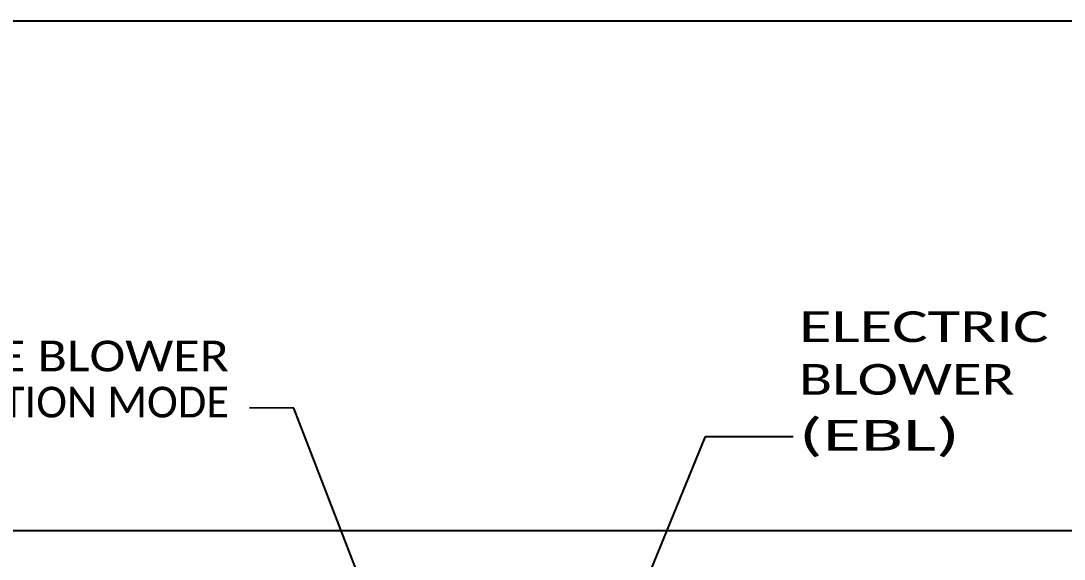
# Model space of a CAD drawing. Header units: millimetres. Extents: x 6781 to 13993, y -7973 to 4183.
# Drawn here: x 8142 to 9330, y -4383 to -3770 of the extents above; entities that cross this region are included whole.
import ezdxf
from ezdxf.enums import TextEntityAlignment as Align

# ---------------------------------------------------------------- set-up
doc = ezdxf.new("R2010")
doc.units = ezdxf.units.MM
doc.header["$LTSCALE"] = 307.34
doc.layers.get('0').update_dxf_attribs({"linetype": 'CONTINUOUS'})
doc.styles.get("Standard").update_dxf_attribs({"font": 'calibri.ttf'})
doc.dimstyles.get("Standard").update_dxf_attribs({"dimtxt": 35, "dimasz": 35, "dimexe": 1.5, "dimexo": 1, "dimtad": 1, "dimdsep": 46, "dimtxsty": 'Standard', "dimblk": '_FILLED', "dimblk1": '_FILLED', "dimblk2": '_FILLED', "dimcen": 0.09, "dimazin": 2, "dimtol": 1, "dimtp": 0.01, "dimtm": 0.01, "dimtfac": 1, "dimtofl": 0, "dimtmove": 0, "dimatfit": 3, "dimldrblk": '_FILLED', "dimfxl": 1, "dimtolj": 1, "dimarcsym": 0})

# ---------------------------------------------------------------- blocks, each defined once
blk = doc.blocks.new('_FILLED')
at = {"color": 0, "linetype": 'ByBlock'}
blk.add_solid([(0, 0), (-1, 0.214), (-1, -0.214)], dxfattribs=at)

msp = doc.modelspace()

# ---------------------------------------------------------------- linework, layer by layer
at = {"color": 0, "linetype": 'Continuous'}
for p, q in [((6780.95812, -3769.66254), (13992.87849, -3769.66254)), ((6891.81696, -4350.39485), (9993.70372, -4350.39485))]:
    msp.add_line(p, q, dxfattribs=at)

# ---------------------------------------------------------------- texts
at = {"color": 0, "linetype": 'Continuous', "lineweight": 30}
for s, width, p, p2 in [('ELECTRIC', 1.376103, (9028.51163, -4135.69008), (9312.71397, -4135.69008)), ('BLOWER', 1.254869, (9028.51163, -4195.69008), (9273.9591, -4195.69008)), ('(EBL)', 1.612016, (9028.40395, -4259.30202), (9211.42361, -4259.30202))]:
    msp.add_text(s, height=35, dxfattribs=dict(at, width=width)).set_placement(p, p2, align=Align.FIT)
at = {"color": 0, "linetype": 'Continuous'}
for s, width, p, p2 in [('AIR HOSE STORED ON THE BLOWER', 1.114773, (7491.10222, -4169.08106), (8379.03996, -4169.08106)), ('CONNECTED ONLY IN FILTRATION MODE', 0.958281, (7505.94658, -4221.58106), (8379.03996, -4221.58106))]:
    msp.add_text(s, height=35, dxfattribs=dict(at, width=width)).set_placement(p, p2, align=Align.FIT)

# ---------------------------------------------------------------- leaders
for points in [[(8616.0893, -4633.50097), (8453.11912, -4211.15443), (8402.30875, -4210.53919)], [(8812.41706, -4510.6059), (8921.73199, -4243.14975), (9021.73199, -4243.14975)]]:
    msp.add_leader(points, dimstyle='Standard', override={"dimtad": 0}, dxfattribs=at)

doc.saveas('drawing.dxf')
